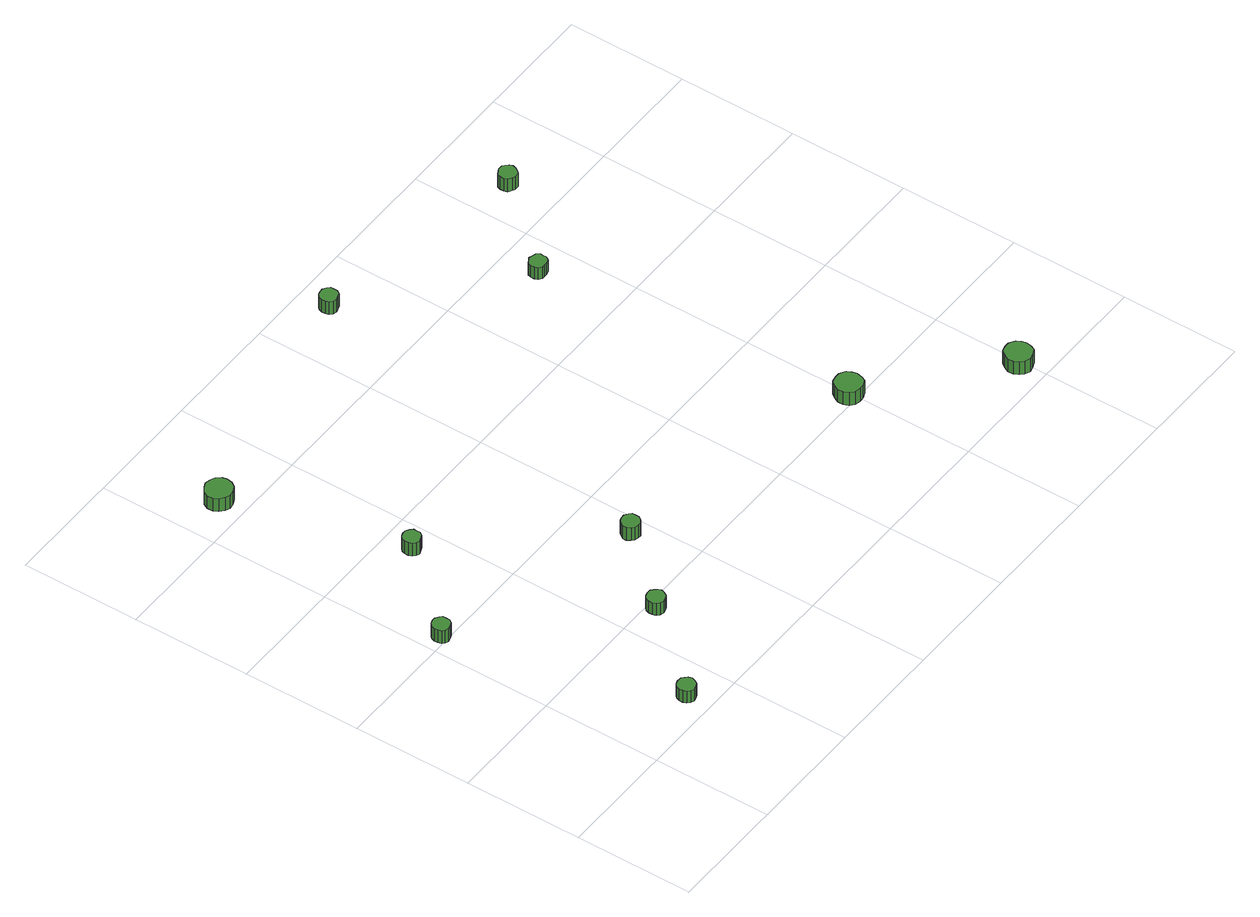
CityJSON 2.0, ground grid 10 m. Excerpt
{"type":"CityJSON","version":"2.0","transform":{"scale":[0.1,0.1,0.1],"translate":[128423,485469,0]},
"CityObjects":{
"tree1":{"type":"SolitaryVegetationObject","attributes":{"function":"something"},"geometry":[{"type":"MultiSurface","lod":"1","boundaries":[[[0,1,2,3,4,5,6,7,8,9,10,11,12,13,14]],[[15,16,17,18,19,20,21,22,23,24,25,26,27,28,29]],[[0,29,28,1]],[[1,28,27,2]],[[2,27,26,3]],[[3,26,25,4]],[[4,25,24,5]],[[5,24,23,6]],[[6,23,22,7]],[[7,22,21,8]],[[8,21,20,9]],[[9,20,19,10]],[[10,19,18,11]],[[11,18,17,12]],[[12,17,16,13]],[[13,16,15,14]],[[14,15,29,0]]]}]},
"tree2":{"type":"SolitaryVegetationObject","attributes":{"function":"something"},"geometry":[{"type":"MultiSurface","lod":"1","boundaries":[[[30,31,32,33,34,35,36,37,38,39,40,41,42,43,44]],[[45,46,47,48,49,50,51,52,53,54,55,56,57,58,59]],[[30,59,58,31]],[[31,58,57,32]],[[32,57,56,33]],[[33,56,55,34]],[[34,55,54,35]],[[35,54,53,36]],[[36,53,52,37]],[[37,52,51,38]],[[38,51,50,39]],[[39,50,49,40]],[[40,49,48,41]],[[41,48,47,42]],[[42,47,46,43]],[[43,46,45,44]],[[44,45,59,30]]]}]},
"tree3":{"type":"SolitaryVegetationObject","attributes":{"function":"something"},"geometry":[{"type":"MultiSurface","lod":"1","boundaries":[[[60,61,62,63,64,65,66,67,68,69,70,71,72,73,74]],[[75,76,77,78,79,80,81,82,83,84,85,86,87,88,89]],[[60,89,88,61]],[[61,88,87,62]],[[62,87,86,63]],[[63,86,85,64]],[[64,85,84,65]],[[65,84,83,66]],[[66,83,82,67]],[[67,82,81,68]],[[68,81,80,69]],[[69,80,79,70]],[[70,79,78,71]],[[71,78,77,72]],[[72,77,76,73]],[[73,76,75,74]],[[74,75,89,60]]]}]},
"tree4":{"type":"SolitaryVegetationObject","attributes":{"function":"something"},"geometry":[{"type":"MultiSurface","lod":"1","boundaries":[[[90,91,92,93,94,95,96,97,98,99,100,101,102,103,104]],[[105,106,107,108,109,110,111,112,113,114,115,116,117,118,119]],[[90,119,118,91]],[[91,118,117,92]],[[92,117,116,93]],[[93,116,115,94]],[[94,115,114,95]],[[95,114,113,96]],[[96,113,112,97]],[[97,112,111,98]],[[98,111,110,99]],[[99,110,109,100]],[[100,109,108,101]],[[101,108,107,102]],[[102,107,106,103]],[[103,106,105,104]],[[104,105,119,90]]]}]},
"tree5":{"type":"SolitaryVegetationObject","attributes":{"function":"something"},"geometry":[{"type":"MultiSurface","lod":"1","boundaries":[[[120,121,122,123,124,125,126,127,128,129,130,131,132,133,134]],[[135,136,137,138,139,140,141,142,143,144,145,146,147,148,149]],[[120,149,148,121]],[[121,148,147,122]],[[122,147,146,123]],[[123,146,145,124]],[[124,145,144,125]],[[125,144,143,126]],[[126,143,142,127]],[[127,142,141,128]],[[128,141,140,129]],[[129,140,139,130]],[[130,139,138,131]],[[131,138,137,132]],[[132,137,136,133]],[[133,136,135,134]],[[134,135,149,120]]]}]},
"tree6":{"type":"SolitaryVegetationObject","attributes":{"function":"something"},"geometry":[{"type":"MultiSurface","lod":"1","boundaries":[[[150,151,152,153,154,155,156,157,158,159,160,161,162,163,164]],[[165,166,167,168,169,170,171,172,173,174,175,176,177,178,179]],[[150,179,178,151]],[[151,178,177,152]],[[152,177,176,153]],[[153,176,175,154]],[[154,175,174,155]],[[155,174,173,156]],[[156,173,172,157]],[[157,172,171,158]],[[158,171,170,159]],[[159,170,169,160]],[[160,169,168,161]],[[161,168,167,162]],[[162,167,166,163]],[[163,166,165,164]],[[164,165,179,150]]]}]},
"tree7":{"type":"SolitaryVegetationObject","attributes":{"function":"something"},"geometry":[{"type":"MultiSurface","lod":"1","boundaries":[[[180,181,182,183,184,185,186,187,188,189,190,191,192,193,194]],[[195,196,197,198,199,200,201,202,203,204,205,206,207,208,209]],[[180,209,208,181]],[[181,208,207,182]],[[182,207,206,183]],[[183,206,205,184]],[[184,205,204,185]],[[185,204,203,186]],[[186,203,202,187]],[[187,202,201,188]],[[188,201,200,189]],[[189,200,199,190]],[[190,199,198,191]],[[191,198,197,192]],[[192,197,196,193]],[[193,196,195,194]],[[194,195,209,180]]]}]},
"tree8":{"type":"SolitaryVegetationObject","attributes":{"function":"something"},"geometry":[{"type":"MultiSurface","lod":"1","boundaries":[[[210,211,212,213,214,215,216,217,218,219,220,221,222,223,224]],[[225,226,227,228,229,230,231,232,233,234,235,236,237,238,239]],[[210,239,238,211]],[[211,238,237,212]],[[212,237,236,213]],[[213,236,235,214]],[[214,235,234,215]],[[215,234,233,216]],[[216,233,232,217]],[[217,232,231,218]],[[218,231,230,219]],[[219,230,229,220]],[[220,229,228,221]],[[221,228,227,222]],[[222,227,226,223]],[[223,226,225,224]],[[224,225,239,210]]]}]},
"tree9":{"type":"SolitaryVegetationObject","attributes":{"function":"something"},"geometry":[{"type":"MultiSurface","lod":"1","boundaries":[[[240,241,242,243,244,245,246,247,248,249,250,251,252,253,254]],[[255,256,257,258,259,260,261,262,263,264,265,266,267,268,269]],[[240,269,268,241]],[[241,268,267,242]],[[242,267,266,243]],[[243,266,265,244]],[[244,265,264,245]],[[245,264,263,246]],[[246,263,262,247]],[[247,262,261,248]],[[248,261,260,249]],[[249,260,259,250]],[[250,259,258,251]],[[251,258,257,252]],[[252,257,256,253]],[[253,256,255,254]],[[254,255,269,240]]]}]},
"tree10":{"type":"SolitaryVegetationObject","attributes":{"function":"something"},"geometry":[{"type":"MultiSurface","lod":"1","boundaries":[[[270,271,272,273,274,275,276,277,278,279,280,281,282,283,284]],[[285,286,287,288,289,290,291,292,293,294,295,296,297,298,299]],[[270,299,298,271]],[[271,298,297,272]],[[272,297,296,273]],[[273,296,295,274]],[[274,295,294,275]],[[275,294,293,276]],[[276,293,292,277]],[[277,292,291,278]],[[278,291,290,279]],[[279,290,289,280]],[[280,289,288,281]],[[281,288,287,282]],[[282,287,286,283]],[[283,286,285,284]],[[284,285,299,270]]]}]},
"tree11":{"type":"SolitaryVegetationObject","attributes":{"function":"something"},"geometry":[{"type":"MultiSurface","lod":"1","boundaries":[[[300,301,302,303,304,305,306,307,308,309,310,311,312,313,314]],[[315,316,317,318,319,320,321,322,323,324,325,326,327,328,329]],[[300,329,328,301]],[[301,328,327,302]],[[302,327,326,303]],[[303,326,325,304]],[[304,325,324,305]],[[305,324,323,306]],[[306,323,322,307]],[[307,322,321,308]],[[308,321,320,309]],[[309,320,319,310]],[[310,319,318,311]],[[311,318,317,312]],[[312,317,316,313]],[[313,316,315,314]],[[314,315,329,300]]]}]}
},
"vertices":[
[76,21,18],[75,24,18],[73,26,18],[71,28,18],[67,28,18],[64,27,18],[62,25,18],[61,22,18],[61,19,18],[62,16,18],[64,14,18],[67,13,18],[71,14,18],[73,15,18],[75,18,18],[75,18,6],[73,15,6],[71,14,6],[67,13,6],[64,14,6],[62,16,6],[61,19,6],[61,22,6],[62,25,6],[64,27,6],[67,28,6],[71,28,6],[73,26,6],[75,24,6],[76,21,6],
[23,206,18],[23,209,18],[21,211,18],[18,213,18],[15,213,18],[12,212,18],[10,210,18],[9,207,18],[9,204,18],[10,201,18],[12,199,18],[15,198,18],[18,199,18],[21,200,18],[23,203,18],[23,203,5],[21,200,5],[18,199,5],[15,198,5],[12,199,5],[10,201,5],[9,204,5],[9,207,5],[10,210,5],[12,212,5],[15,213,5],[18,213,5],[21,211,5],[23,209,5],[23,206,5],
[139,93,18],[138,96,18],[136,98,18],[134,100,18],[130,100,18],[127,99,18],[125,97,18],[124,94,18],[124,91,18],[125,88,18],[127,86,18],[130,85,18],[134,86,18],[136,87,18],[138,90,18],[138,90,6],[136,87,6],[134,86,6],[130,85,6],[127,86,6],[125,88,6],[124,91,6],[124,94,6],[125,97,6],[127,99,6],[130,100,6],[134,100,6],[136,98,6],[138,96,6],[139,93,6],
[86,277,18],[86,280,18],[84,282,18],[81,284,18],[78,284,18],[75,283,18],[73,281,18],[72,278,18],[72,275,18],[73,272,18],[75,270,18],[78,269,18],[81,270,18],[84,271,18],[86,274,18],[86,274,5],[84,271,5],[81,270,5],[78,269,5],[75,270,5],[73,272,5],[72,275,5],[72,278,5],[73,281,5],[75,283,5],[78,284,5],[81,284,5],[84,282,5],[86,280,5],[86,277,5],
[50,423,18],[49,427,18],[46,431,18],[42,433,18],[37,434,18],[33,432,18],[29,429,18],[27,425,18],[27,420,18],[29,416,18],[33,413,18],[37,411,18],[42,412,18],[46,414,18],[49,418,18],[49,418,5],[46,414,5],[42,412,5],[37,411,5],[33,413,5],[29,416,5],[27,420,5],[27,425,5],[29,429,5],[33,432,5],[37,434,5],[42,433,5],[46,431,5],[49,427,5],[50,423,5],
[192,154,19],[192,157,19],[190,159,19],[187,161,19],[184,161,19],[181,160,19],[179,158,19],[177,155,19],[177,152,19],[179,149,19],[181,147,19],[184,146,19],[187,146,19],[190,148,19],[192,151,19],[192,151,6],[190,148,6],[187,146,6],[184,146,6],[181,147,6],[179,149,6],[177,152,6],[177,155,6],[179,158,6],[181,160,6],[184,161,6],[187,161,6],[190,159,6],[192,157,6],[192,154,6],
[259,474,19],[259,477,19],[257,479,19],[254,481,19],[251,481,19],[248,480,19],[246,478,19],[245,475,19],[245,472,19],[246,469,19],[248,467,19],[251,466,19],[254,467,19],[257,468,19],[259,471,19],[259,471,6],[257,468,6],[254,467,6],[251,466,6],[248,467,6],[246,469,6],[245,472,6],[245,475,6],[246,478,6],[248,480,6],[251,481,6],[254,481,6],[257,479,6],[259,477,6],[259,474,6],
[408,106,20],[407,110,20],[405,114,20],[400,117,20],[396,117,20],[391,116,20],[388,112,20],[386,108,20],[386,103,20],[388,99,20],[391,96,20],[396,95,20],[400,95,20],[405,97,20],[407,101,20],[407,101,7],[405,97,7],[400,95,7],[396,95,7],[391,96,7],[388,99,7],[386,103,7],[386,108,7],[388,112,7],[391,116,7],[396,117,7],[400,117,7],[405,114,7],[407,110,7],[408,106,7],
[378,369,18],[378,371,18],[376,374,18],[373,375,18],[370,376,18],[368,375,18],[365,373,18],[364,370,18],[364,367,18],[365,364,18],[368,362,18],[370,362,18],[373,362,18],[376,363,18],[378,366,18],[378,366,6],[376,363,6],[373,362,6],[370,362,6],[368,362,6],[365,364,6],[364,367,6],[364,370,6],[365,373,6],[368,375,6],[370,376,6],[373,375,6],[376,374,6],[378,371,6],[378,369,6],
[505,21,22],[504,25,22],[502,29,22],[497,32,22],[493,32,22],[488,31,22],[485,27,22],[483,23,22],[483,18,22],[485,14,22],[488,11,22],[493,9,22],[497,10,22],[502,12,22],[504,16,22],[504,16,9],[502,12,9],[497,10,9],[493,9,9],[488,11,9],[485,14,9],[483,18,9],[483,23,9],[485,27,9],[488,31,9],[493,32,9],[497,32,9],[502,29,9],[504,25,9],[505,21,9],
[442,441,19],[441,444,19],[439,446,19],[437,448,19],[433,448,19],[431,447,19],[428,445,19],[427,442,19],[427,439,19],[428,436,19],[431,434,19],[433,433,19],[437,433,19],[439,435,19],[441,438,19],[441,438,6],[439,435,6],[437,433,6],[433,433,6],[431,434,6],[428,436,6],[427,439,6],[427,442,6],[428,445,6],[431,447,6],[433,448,6],[437,448,6],[439,446,6],[441,444,6],[442,441,6]
]}
